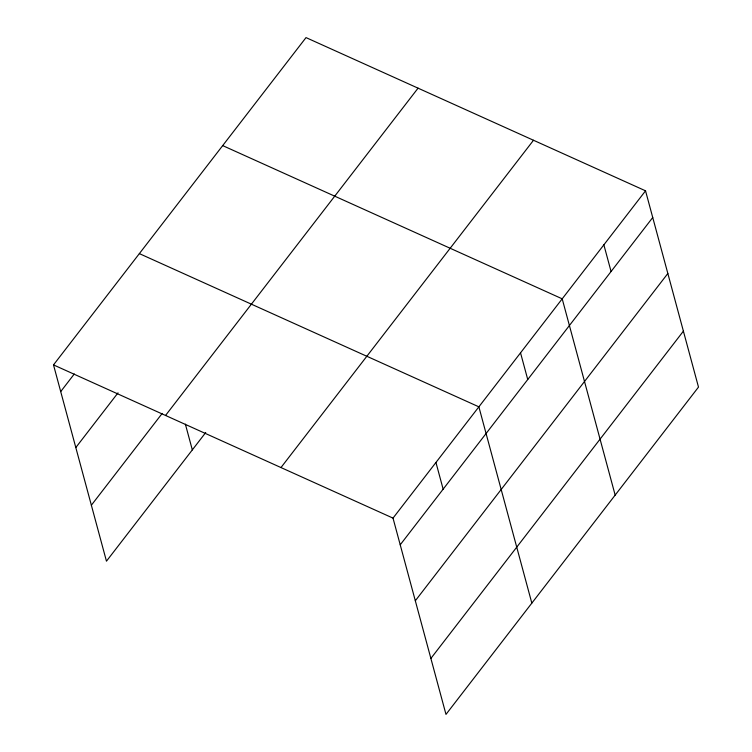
<?xml version="1.0" encoding="UTF-8"?>
<svg xmlns="http://www.w3.org/2000/svg" width="752" height="752" viewBox="0 0 752 752"><rect width="100%" height="100%" fill="white"/><g stroke="black" fill="none" stroke-linecap="round" stroke-linejoin="round"><path stroke-width="1.13" d="M53.505 364.899L306.017 37.6L645.536 190.82L698.495 387.101L445.983 714.4L393.014 518.119L53.505 364.899L106.464 561.18L205.738 432.513M60.705 391.595L74.298 373.97M75.811 447.553L118.017 392.845M91.368 505.212L162.197 413.412M165.543 415.461L418.065 88.163M280.975 467.556L533.497 140.257M393.014 518.119L645.536 190.82M400.224 544.805L652.736 217.516M415.32 600.773L667.842 273.484M430.877 658.432L683.399 331.143M222.686 145.606L562.205 298.826L615.164 495.117M139.355 253.612L478.874 406.832L531.833 603.123M603.865 244.823L611.075 271.519M520.534 352.829L527.744 379.525M435.944 462.471L443.144 489.167M185.377 424.156L192.324 449.903"/></g></svg>
